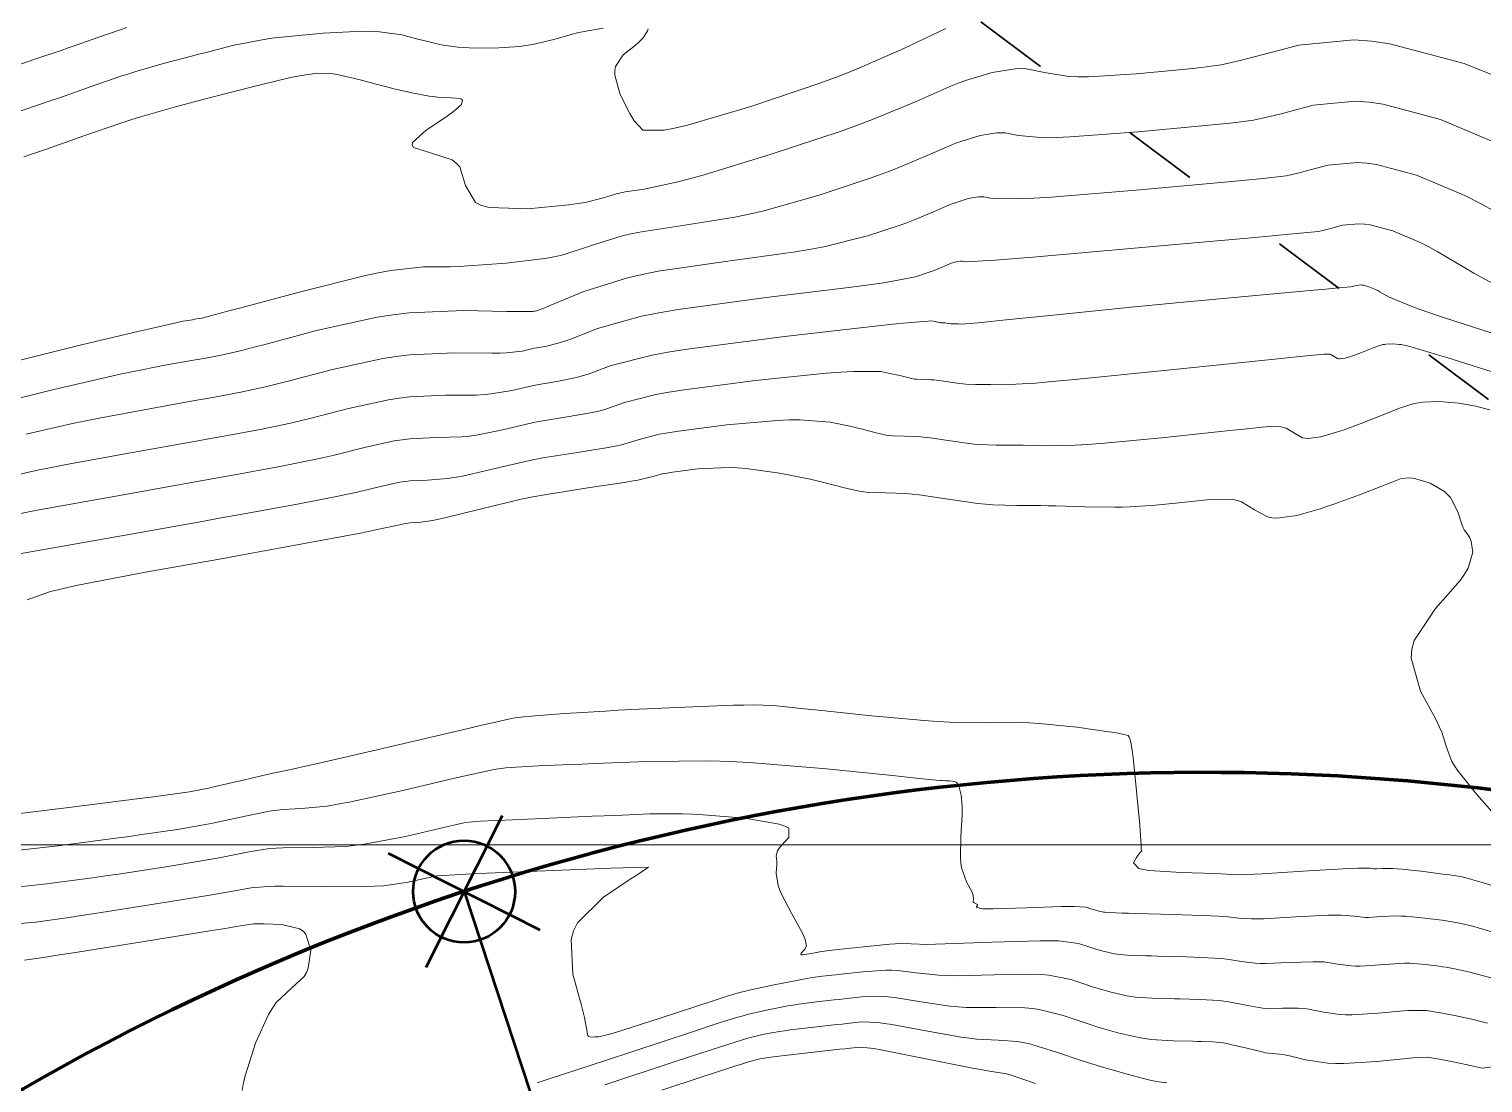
# Model space of a CAD drawing. Header units: millimetres. Extents: x 837475 to 838477, y 1189012 to 1191015.
# Drawn here: x 837715.5 to 837785.9, y 1190202.4 to 1190253.3 of the extents above; entities that cross this region are included whole.
import ezdxf

# ---------------------------------------------------------------- set-up
doc = ezdxf.new("R2010")
doc.units = ezdxf.units.MM
doc.header["$LTSCALE"] = 0.3
doc.linetypes.add('ACAD_ISO03W100', pattern=[30, 12, -18])
for name, color, linetype, lineweight in [('Abscisado 100m', 250, 'Continuous', 50), ('COORD', 253, 'Continuous', 20), ('VIA_Curvas', 250, 'Continuous', 80)]:
    doc.layers.add(name, color=color, linetype=linetype, lineweight=lineweight)
for name, color, linetype, lineweight, true_color in [('COTAS 10', 7, 'Continuous', 9, 0x6e3e2d), ('COTAS INT', 7, 'Continuous', 5, 0x9fa19f), ('Linea_Tendencia', 7, 'ACAD_ISO03W100', 30, 0xef3939)]:
    doc.layers.add(name, color=color, linetype=linetype, lineweight=lineweight, true_color=true_color)

msp = doc.modelspace()

# ---------------------------------------------------------------- linework, layer by layer
at = {"layer": 'Abscisado 100m'}
for p, q in [((837738.432, 1190215.277, 1705.277), (837734.733, 1190207.937, 1705.277)), ((837732.912, 1190213.456, 1705.277), (837740.253, 1190209.758, 1705.277)), ((837736.582, 1190211.607, 1705.277), (837752.989, 1190161.874, 1705.277))]:
    msp.add_line(p, q, dxfattribs=at)
msp.add_circle((837736.582, 1190211.607, 1705.277), 2.466, dxfattribs=at)
at = {"layer": 'COORD'}
msp.add_line((837476.514, 1190213.872), (838476.514, 1190213.872), dxfattribs=at)
at = {"layer": 'COTAS 10'}
for points in [[(837714.659, 1190237.202), (837718.065, 1190238.048), (837720.865, 1190238.715), (837721.443, 1190238.85), (837721.935, 1190238.963), (837722.997, 1190239.193), (837723.44, 1190239.271), (837723.541, 1190239.289), (837723.633, 1190239.306), (837723.887, 1190239.352), (837724.738, 1190239.57), (837725.205, 1190239.694), (837725.774, 1190239.845), (837728.667, 1190240.625), (837731.741, 1190241.393), (837732.423, 1190241.537), (837733.033, 1190241.652), (837734.625, 1190241.82), (837735.918, 1190241.832), (837736.338, 1190241.848), (837736.785, 1190241.87), (837738.625, 1190241.997), (837740.484, 1190242.227), (837740.943, 1190242.315), (837741.378, 1190242.413), (837742.749, 1190242.853), (837744.181, 1190243.313), (837744.654, 1190243.423), (837745.161, 1190243.527), (837747.271, 1190243.841), (837749.684, 1190244.226), (837750.382, 1190244.375), (837751.094, 1190244.541), (837753.772, 1190245.296), (837756.237, 1190246.113), (837756.813, 1190246.319), (837757.344, 1190246.516), (837758.876, 1190247.158), (837760.036, 1190247.67), (837760.332, 1190247.786), (837760.617, 1190247.891), (837761.552, 1190248.177), (837762.361, 1190248.307), (837762.566, 1190248.314), (837762.762, 1190248.307), (837763.403, 1190248.177), (837764.649, 1190248.075), (837765.226, 1190248.086), (837765.905, 1190248.114), (837769.195, 1190248.358), (837772.456, 1190248.66), (837773.115, 1190248.724), (837773.668, 1190248.78), (837774.788, 1190248.914), (837775.492, 1190249.076), (837775.783, 1190249.149), (837776.117, 1190249.235), (837777.669, 1190249.648), (837779.723, 1190249.843), (837780.373, 1190249.792), (837781.058, 1190249.695), (837783.823, 1190248.962), (837787.155, 1190247.547)], [(837786.211, 1190234.904), (837785.519, 1190235.088), (837784.906, 1190235.205), (837784.72, 1190235.23), (837784.526, 1190235.252), (837783.764, 1190235.308), (837782.978, 1190235.282), (837782.769, 1190235.253), (837782.563, 1190235.213), (837781.85, 1190234.991), (837781.137, 1190234.702), (837780.932, 1190234.62), (837780.724, 1190234.537), (837779.942, 1190234.231), (837779.162, 1190233.946), (837778.954, 1190233.877), (837778.75, 1190233.811), (837778.045, 1190233.606), (837777.433, 1190233.523), (837777.289, 1190233.534), (837777.154, 1190233.56), (837776.759, 1190233.778), (837776.369, 1190234.018), (837776.238, 1190234.058), (837776.098, 1190234.087), (837775.507, 1190234.096), (837774.314, 1190233.974), (837773.794, 1190233.921), (837773.191, 1190233.858), (837770.328, 1190233.562), (837767.386, 1190233.287), (837766.734, 1190233.238), (837766.152, 1190233.201), (837764.639, 1190233.165), (837763.643, 1190233.196), (837763.388, 1190233.201), (837763.142, 1190233.205), (837762.328, 1190233.205), (837761.511, 1190233.232), (837761.264, 1190233.253), (837761.006, 1190233.28), (837760, 1190233.425), (837759.027, 1190233.569), (837758.79, 1190233.595), (837758.568, 1190233.615), (837757.887, 1190233.635), (837757.31, 1190233.652), (837757.154, 1190233.669), (837757, 1190233.691), (837756.457, 1190233.817), (837755.802, 1190233.99), (837755.577, 1190234.042), (837755.334, 1190234.096), (837754.299, 1190234.307), (837752.827, 1190234.424), (837752.308, 1190234.419), (837751.741, 1190234.398), (837749.291, 1190234.187), (837746.951, 1190233.884), (837746.454, 1190233.804), (837746.022, 1190233.727), (837745.004, 1190233.466), (837744.194, 1190233.222), (837743.893, 1190233.155), (837743.558, 1190233.088), (837742.069, 1190232.852), (837740.387, 1190232.582), (837739.93, 1190232.495), (837739.477, 1190232.402), (837737.871, 1190232.022), (837736.441, 1190231.691), (837736.097, 1190231.63), (837735.777, 1190231.581), (837734.814, 1190231.515), (837733.97, 1190231.478), (837733.725, 1190231.448), (837733.476, 1190231.41), (837732.538, 1190231.203), (837731.347, 1190230.916), (837730.938, 1190230.827), (837730.494, 1190230.734), (837728.608, 1190230.367), (837725.838, 1190229.86), (837724.837, 1190229.68), (837723.735, 1190229.483), (837718.912, 1190228.625), (837714.424, 1190227.826)], [(837714.536, 1190210.012), (837715.847, 1190210.128), (837717.471, 1190210.355), (837718.061, 1190210.443), (837718.712, 1190210.542), (837721.573, 1190210.992), (837724.279, 1190211.432), (837724.833, 1190211.525), (837725.301, 1190211.605), (837726.287, 1190211.789), (837727.083, 1190211.859), (837727.431, 1190211.868), (837727.836, 1190211.871), (837729.76, 1190211.845), (837731.785, 1190211.842), (837732.252, 1190211.86), (837732.679, 1190211.887), (837733.886, 1190212.054), (837734.671, 1190212.237), (837734.833, 1190212.274), (837734.97, 1190212.305), (837735.263, 1190212.369), (837736.148, 1190212.422), (837736.658, 1190212.446), (837737.283, 1190212.474), (837740.499, 1190212.611), (837743.681, 1190212.737), (837744.284, 1190212.758), (837744.767, 1190212.774), (837745.512, 1190212.783), (837745.151, 1190212.545), (837744.938, 1190212.405), (837744.676, 1190212.232), (837743.322, 1190211.341), (837742.077, 1190210.099), (837741.884, 1190209.706), (837741.757, 1190209.292), (837741.846, 1190207.615), (837742.266, 1190206.095), (837742.347, 1190205.779), (837742.412, 1190205.508), (837742.521, 1190204.909), (837742.562, 1190204.671), (837742.584, 1190204.628), (837742.611, 1190204.595), (837742.748, 1190204.559), (837742.904, 1190204.578), (837742.944, 1190204.581), (837742.982, 1190204.581), (837743.104, 1190204.573), (837743.627, 1190204.701), (837743.916, 1190204.789), (837744.269, 1190204.898), (837746.069, 1190205.481), (837748.631, 1190206.327), (837749.359, 1190206.567), (837749.912, 1190206.719), (837750.131, 1190206.771), (837750.379, 1190206.829), (837751.511, 1190207.075), (837752.661, 1190207.307), (837752.92, 1190207.355), (837753.152, 1190207.397), (837753.776, 1190207.491), (837754.373, 1190207.557), (837754.589, 1190207.581), (837754.827, 1190207.608), (837755.87, 1190207.726), (837756.988, 1190207.8), (837757.274, 1190207.799), (837757.55, 1190207.789), (837758.461, 1190207.677), (837759.552, 1190207.557), (837759.942, 1190207.542), (837760.369, 1190207.536), (837762.23, 1190207.581), (837764.081, 1190207.606), (837764.503, 1190207.587), (837764.885, 1190207.556), (837765.938, 1190207.352), (837766.722, 1190207.089), (837766.936, 1190207.021), (837767.147, 1190206.956), (837767.896, 1190206.736), (837768.646, 1190206.568), (837768.858, 1190206.534), (837769.072, 1190206.506), (837769.862, 1190206.451), (837770.705, 1190206.431), (837770.952, 1190206.425), (837771.206, 1190206.418), (837772.171, 1190206.391), (837773.113, 1190206.333), (837773.352, 1190206.307), (837773.581, 1190206.276), (837774.33, 1190206.126), (837775.032, 1190205.991), (837775.232, 1190205.97), (837775.435, 1190205.956), (837776.186, 1190205.963), (837776.944, 1190205.967), (837777.151, 1190205.951), (837777.356, 1190205.928), (837778.085, 1190205.783), (837778.942, 1190205.656), (837779.227, 1190205.645), (837779.533, 1190205.644), (837780.814, 1190205.724), (837782.034, 1190205.831), (837782.302, 1190205.848), (837782.54, 1190205.858), (837783.148, 1190205.845), (837783.62, 1190205.775), (837783.772, 1190205.749), (837783.934, 1190205.721), (837784.593, 1190205.595), (837785.263, 1190205.452), (837785.431, 1190205.413), (837785.591, 1190205.374), (837786.105, 1190205.236)]]:
    msp.add_lwpolyline(points, dxfattribs=at)
at = {"layer": 'COTAS INT'}
for points in [[(837720.272, 1190253.404), (837719.983, 1190253.311), (837718.913, 1190252.943), (837717.765, 1190252.536), (837717.427, 1190252.419), (837717.081, 1190252.299), (837715.759, 1190251.853), (837714.17, 1190251.293)], [(837714.324, 1190249.096), (837716.093, 1190249.693), (837716.556, 1190249.853), (837717.008, 1190250.01), (837718.545, 1190250.555), (837719.978, 1190251.047), (837720.364, 1190251.171), (837720.745, 1190251.29), (837722.086, 1190251.674), (837723.388, 1190252.017), (837723.746, 1190252.11), (837724.102, 1190252.202), (837725.377, 1190252.526), (837726.82, 1190252.813), (837727.282, 1190252.882), (837727.771, 1190252.945), (837729.765, 1190253.136), (837731.67, 1190253.22), (837732.102, 1190253.216), (837732.494, 1190253.201), (837733.568, 1190253.051), (837734.35, 1190252.841), (837734.558, 1190252.788), (837734.763, 1190252.737), (837735.471, 1190252.574), (837736.279, 1190252.458), (837736.546, 1190252.438), (837736.833, 1190252.423), (837738.026, 1190252.411), (837739.272, 1190252.487), (837739.593, 1190252.528), (837739.902, 1190252.577), (837740.932, 1190252.825), (837741.882, 1190253.093), (837742.141, 1190253.156), (837742.399, 1190253.212), (837743.319, 1190253.374)], [(837745.497, 1190253.342), (837745.455, 1190253.246), (837745.411, 1190253.158), (837745.249, 1190252.906), (837745, 1190252.658), (837744.902, 1190252.573), (837744.791, 1190252.48), (837744.283, 1190252.082), (837743.903, 1190251.516), (837743.871, 1190251.317), (837743.872, 1190251.099), (837744.143, 1190250.159), (837744.601, 1190249.25), (837744.721, 1190249.052), (837744.837, 1190248.877), (837745.23, 1190248.438), (837746.257, 1190248.439), (837746.773, 1190248.541), (837747.389, 1190248.687), (837750.452, 1190249.585), (837753.849, 1190250.736), (837754.677, 1190251.042), (837755.456, 1190251.343), (837757.86, 1190252.382), (837759.562, 1190253.198), (837759.898, 1190253.357)], [(837788.878, 1190250.094), (837784.974, 1190251.661), (837781.376, 1190252.615), (837780.485, 1190252.741), (837779.64, 1190252.808), (837776.967, 1190252.554), (837774.947, 1190252.016), (837774.513, 1190251.905), (837774.134, 1190251.809), (837773.218, 1190251.599), (837772.246, 1190251.468), (837771.831, 1190251.423), (837771.354, 1190251.373), (837769.102, 1190251.16), (837766.803, 1190251.025), (837766.295, 1190251.024), (837765.843, 1190251.04), (837764.673, 1190251.229), (837763.793, 1190251.407), (837763.523, 1190251.416), (837763.242, 1190251.407), (837762.131, 1190251.228), (837760.847, 1190250.835), (837760.456, 1190250.691), (837760.05, 1190250.532), (837758.457, 1190249.828), (837756.352, 1190248.948), (837755.624, 1190248.676), (837754.833, 1190248.393), (837751.449, 1190247.272), (837748.197, 1190246.285), (837747.489, 1190246.087), (837746.865, 1190245.921), (837745.304, 1190245.592), (837744.383, 1190245.455), (837744.162, 1190245.41), (837743.955, 1190245.362), (837743.33, 1190245.161), (837742.447, 1190244.946), (837742.078, 1190244.889), (837741.654, 1190244.832), (837739.674, 1190244.637), (837737.792, 1190244.695), (837737.429, 1190244.799), (837737.136, 1190244.94), (837736.653, 1190245.768), (837736.372, 1190246.662), (837736.207, 1190246.846), (837736.004, 1190247.003), (837734.952, 1190247.338), (837734.13, 1190247.602), (837734.071, 1190247.713), (837734.086, 1190247.841), (837734.746, 1190248.443), (837735.701, 1190249.067), (837735.901, 1190249.208), (837736.072, 1190249.336), (837736.458, 1190249.686), (837736.505, 1190249.895), (837736.463, 1190249.934), (837736.397, 1190249.965), (837735.958, 1190250.009), (837735.304, 1190250.039), (837735.102, 1190250.062), (837734.89, 1190250.091), (837734.051, 1190250.246), (837733.121, 1190250.46), (837732.852, 1190250.527), (837732.579, 1190250.596), (837731.551, 1190250.873), (837730.589, 1190251.103), (837730.357, 1190251.143), (837730.14, 1190251.173), (837729.48, 1190251.198), (837728.717, 1190251.087), (837728.435, 1190251.031), (837728.122, 1190250.965), (837726.736, 1190250.636), (837725.139, 1190250.23), (837724.693, 1190250.115), (837724.245, 1190249.999), (837722.614, 1190249.569), (837720.934, 1190249.088), (837720.456, 1190248.939), (837719.972, 1190248.784), (837718.177, 1190248.166), (837716.322, 1190247.507), (837715.8, 1190247.325), (837715.274, 1190247.144)], [(837786.493, 1190244.495), (837785.728, 1190244.905), (837785, 1190245.274), (837782.671, 1190246.263), (837780.739, 1190246.774), (837780.261, 1190246.842), (837779.807, 1190246.878), (837778.371, 1190246.742), (837777.286, 1190246.453), (837777.053, 1190246.393), (837776.85, 1190246.342), (837776.358, 1190246.229), (837775.091, 1190246.092), (837774.398, 1190246.025), (837773.558, 1190245.946), (837769.288, 1190245.556), (837765.006, 1190245.204), (837764.157, 1190245.148), (837763.454, 1190245.111), (837762.133, 1190245.126), (837761.732, 1190245.207), (837761.608, 1190245.211), (837761.48, 1190245.207), (837760.973, 1190245.126), (837760.387, 1190244.947), (837760.208, 1190244.881), (837760.023, 1190244.808), (837759.296, 1190244.487), (837758.335, 1190244.085), (837758.002, 1190243.961), (837757.641, 1190243.832), (837756.096, 1190243.32), (837753.99, 1190242.798), (837753.275, 1190242.663), (837752.503, 1190242.531), (837749.237, 1190242.089), (837745.973, 1190241.612), (837745.201, 1190241.459), (837744.487, 1190241.297), (837742.385, 1190240.635), (837740.981, 1190240.052), (837740.707, 1190239.94), (837740.483, 1190239.85), (837740.087, 1190239.7), (837740.016, 1190239.689), (837739.997, 1190239.685), (837739.978, 1190239.682), (837739.911, 1190239.666), (837739.358, 1190239.663), (837739.033, 1190239.667), (837738.634, 1190239.674), (837736.571, 1190239.716), (837733.926, 1190239.601), (837733.16, 1190239.509), (837732.38, 1190239.39), (837729.441, 1190238.741), (837726.889, 1190238.059), (837726.352, 1190237.92), (837725.889, 1190237.802), (837724.831, 1190237.555), (837724.074, 1190237.417), (837723.8, 1190237.368), (837723.499, 1190237.314), (837722.18, 1190237.079), (837720.433, 1190236.736), (837719.861, 1190236.613), (837719.252, 1190236.478), (837716.733, 1190235.892), (837713.929, 1190235.195)], [(837715.401, 1190233.735), (837717.638, 1190234.241), (837718.279, 1190234.376), (837718.931, 1190234.508), (837721.363, 1190234.966), (837723.558, 1190235.356), (837724.06, 1190235.446), (837724.515, 1190235.528), (837725.775, 1190235.758), (837727.04, 1190236.035), (837727.498, 1190236.147), (837728.003, 1190236.274), (837730.216, 1190236.856), (837732.654, 1190237.395), (837733.302, 1190237.494), (837733.937, 1190237.57), (837736.131, 1190237.666), (837737.92, 1190237.651), (837738.299, 1190237.658), (837738.629, 1190237.67), (837739.401, 1190237.755), (837739.853, 1190237.862), (837739.98, 1190237.888), (837740.109, 1190237.912), (837740.582, 1190237.988), (837741.251, 1190238.159), (837741.503, 1190238.244), (837741.784, 1190238.345), (837743.04, 1190238.843), (837745.17, 1190239.439), (837746.003, 1190239.601), (837746.94, 1190239.763), (837751.204, 1190240.337), (837755.322, 1190240.836), (837756.168, 1190240.951), (837756.887, 1190241.055), (837758.42, 1190241.344), (837759.045, 1190241.551), (837759.191, 1190241.603), (837759.326, 1190241.653), (837759.715, 1190241.816), (837760.009, 1190241.946), (837760.084, 1190241.976), (837760.156, 1190242.002), (837760.394, 1190242.075), (837760.599, 1190242.108), (837760.651, 1190242.109), (837760.701, 1190242.108), (837760.864, 1190242.075), (837762.26, 1190242.146), (837763.088, 1190242.21), (837764.107, 1190242.294), (837769.381, 1190242.755), (837774.66, 1190243.233), (837775.682, 1190243.326), (837776.513, 1190243.404), (837777.928, 1190243.544), (837778.208, 1190243.608), (837778.324, 1190243.638), (837778.456, 1190243.672), (837779.073, 1190243.836), (837779.89, 1190243.914), (837780.148, 1190243.893), (837780.421, 1190243.854), (837781.52, 1190243.563), (837782.845, 1190243), (837783.259, 1190242.791), (837783.694, 1190242.557), (837785.437, 1190241.52), (837787.547, 1190240.374)], [(837787.727, 1190238.172), (837783.968, 1190239.38), (837783.211, 1190239.635), (837782.578, 1190239.856), (837781.318, 1190240.368), (837780.896, 1190240.62), (837780.79, 1190240.677), (837780.69, 1190240.727), (837780.368, 1190240.864), (837780.102, 1190240.934), (837780.036, 1190240.944), (837779.973, 1190240.949), (837779.775, 1190240.93), (837779.626, 1190240.89), (837779.594, 1190240.882), (837779.565, 1190240.875), (837779.498, 1190240.859), (837778.74, 1190240.788), (837778.277, 1190240.746), (837777.705, 1190240.694), (837774.722, 1190240.425), (837771.045, 1190240.084), (837770.034, 1190239.987), (837769.026, 1190239.889), (837765.413, 1190239.525), (837762.495, 1190239.227), (837761.926, 1190239.171), (837761.46, 1190239.126), (837760.64, 1190239.057), (837760.503, 1190239.062), (837760.467, 1190239.062), (837760.433, 1190239.063), (837760.321, 1190239.063), (837760.208, 1190239.066), (837760.174, 1190239.069), (837760.139, 1190239.073), (837760, 1190239.093), (837759.866, 1190239.113), (837759.833, 1190239.117), (837759.803, 1190239.119), (837759.709, 1190239.122), (837759.629, 1190239.124), (837759.607, 1190239.127), (837759.586, 1190239.13), (837759.511, 1190239.147), (837759.421, 1190239.171), (837759.39, 1190239.178), (837759.356, 1190239.186), (837759.214, 1190239.215), (837758.025, 1190239.118), (837757.332, 1190239.046), (837756.481, 1190238.955), (837752.093, 1190238.462), (837747.509, 1190237.868), (837746.535, 1190237.713), (837745.688, 1190237.562), (837743.695, 1190237.051), (837742.587, 1190236.637), (837742.3, 1190236.548), (837742.02, 1190236.469), (837741.078, 1190236.276), (837740.202, 1190236.135), (837739.964, 1190236.09), (837739.727, 1190236.042), (837738.891, 1190235.844), (837737.899, 1190235.677), (837737.565, 1190235.648), (837737.206, 1190235.627), (837735.692, 1190235.615), (837733.948, 1190235.54), (837733.443, 1190235.478), (837732.928, 1190235.4), (837730.99, 1190234.972), (837729.118, 1190234.488), (837728.645, 1190234.374), (837728.192, 1190234.268), (837726.72, 1190233.961), (837724.956, 1190233.639), (837724.319, 1190233.524), (837723.617, 1190233.398), (837720.546, 1190232.852), (837717.429, 1190232.281), (837716.698, 1190232.139), (837716.024, 1190232.004), (837714.069, 1190231.578)], [(837715.116, 1190229.902), (837715.926, 1190230.053), (837719.729, 1190230.738), (837723.676, 1190231.44), (837724.578, 1190231.602), (837725.397, 1190231.75), (837727.664, 1190232.164), (837729.343, 1190232.501), (837729.791, 1190232.6), (837730.232, 1190232.702), (837731.764, 1190233.088), (837733.202, 1190233.405), (837733.584, 1190233.463), (837733.959, 1190233.509), (837735.253, 1190233.565), (837736.492, 1190233.604), (837736.831, 1190233.639), (837737.17, 1190233.684), (837738.381, 1190233.933), (837739.602, 1190234.222), (837739.947, 1190234.292), (837740.294, 1190234.359), (837741.573, 1190234.564), (837742.789, 1190234.779), (837743.096, 1190234.851), (837743.391, 1190234.929), (837744.349, 1190235.259), (837745.855, 1190235.645), (837746.494, 1190235.759), (837747.23, 1190235.876), (837750.692, 1190236.324), (837754.111, 1190236.676), (837754.82, 1190236.732), (837755.426, 1190236.771), (837756.756, 1190236.761), (837757.345, 1190236.641), (837757.484, 1190236.61), (837757.611, 1190236.581), (837757.984, 1190236.482), (837758.293, 1190236.41), (837758.381, 1190236.398), (837758.47, 1190236.388), (837758.798, 1190236.379), (837759.186, 1190236.367), (837759.312, 1190236.356), (837759.446, 1190236.341), (837760, 1190236.259), (837760.573, 1190236.176), (837760.719, 1190236.161), (837760.86, 1190236.149), (837761.325, 1190236.134), (837761.788, 1190236.134), (837761.928, 1190236.132), (837762.073, 1190236.129), (837762.639, 1190236.111), (837764.229, 1190236.207), (837765.018, 1190236.276), (837765.96, 1190236.363), (837770.624, 1190236.829), (837776.123, 1190237.398), (837776.861, 1190237.474), (837778.181, 1190237.61), (837778.42, 1190237.607), (837778.477, 1190237.595), (837778.53, 1190237.579), (837778.688, 1190237.482), (837778.848, 1190237.393), (837778.902, 1190237.383), (837778.961, 1190237.378), (837779.209, 1190237.412), (837779.494, 1190237.495), (837779.577, 1190237.521), (837779.661, 1190237.55), (837779.976, 1190237.665), (837780.293, 1190237.789), (837780.377, 1190237.822), (837780.46, 1190237.855), (837780.749, 1190237.973), (837781.037, 1190238.063), (837781.121, 1190238.078), (837781.205, 1190238.09), (837781.524, 1190238.101), (837781.832, 1190238.078), (837781.91, 1190238.069), (837781.986, 1190238.059), (837782.234, 1190238.012), (837783.102, 1190237.753), (837783.568, 1190237.609), (837784.132, 1190237.435), (837786.984, 1190236.543)], [(837786.555, 1190215.203), (837785.587, 1190216.307), (837784.688, 1190217.432), (837784.512, 1190217.691), (837784.368, 1190217.928), (837784.114, 1190218.592), (837783.893, 1190219.321), (837783.77, 1190219.598), (837783.621, 1190219.908), (837782.861, 1190221.299), (837782.404, 1190222.89), (837782.446, 1190223.325), (837782.561, 1190223.757), (837783.584, 1190225.301), (837784.775, 1190226.65), (837784.995, 1190226.96), (837785.168, 1190227.243), (837785.397, 1190228.032), (837785.307, 1190228.534), (837785.279, 1190228.636), (837785.249, 1190228.721), (837785.13, 1190228.893), (837784.98, 1190229.099), (837784.931, 1190229.205), (837784.878, 1190229.334), (837784.661, 1190229.976), (837784.311, 1190230.664), (837784.176, 1190230.821), (837784.023, 1190230.964), (837783.331, 1190231.36), (837782.628, 1190231.578), (837782.468, 1190231.609), (837782.323, 1190231.627), (837781.926, 1190231.587), (837781.435, 1190231.391), (837781.231, 1190231.311), (837780.998, 1190231.22), (837779.907, 1190230.798), (837778.663, 1190230.343), (837778.332, 1190230.232), (837778.007, 1190230.127), (837776.881, 1190229.799), (837775.905, 1190229.667), (837775.675, 1190229.685), (837775.461, 1190229.727), (837774.83, 1190230.074), (837774.208, 1190230.458), (837773.999, 1190230.522), (837773.775, 1190230.568), (837772.832, 1190230.582), (837771.767, 1190230.474), (837771.465, 1190230.443), (837771.16, 1190230.412), (837770.031, 1190230.296), (837768.812, 1190230.212), (837768.45, 1190230.201), (837768.076, 1190230.195), (837766.638, 1190230.219), (837765.214, 1190230.264), (837764.849, 1190230.271), (837764.497, 1190230.276), (837763.331, 1190230.275), (837762.163, 1190230.315), (837761.808, 1190230.345), (837761.44, 1190230.383), (837760, 1190230.591), (837758.607, 1190230.797), (837758.269, 1190230.834), (837757.951, 1190230.862), (837756.976, 1190230.892), (837756.151, 1190230.915), (837755.928, 1190230.939), (837755.707, 1190230.972), (837754.929, 1190231.152), (837753.992, 1190231.4), (837753.671, 1190231.474), (837753.323, 1190231.552), (837751.842, 1190231.853), (837750.228, 1190232.077), (837749.797, 1190232.105), (837749.371, 1190232.119), (837747.89, 1190232.049), (837746.673, 1190231.891), (837746.414, 1190231.85), (837746.189, 1190231.81), (837745.659, 1190231.674), (837744.997, 1190231.514), (837744.689, 1190231.458), (837744.326, 1190231.398), (837742.565, 1190231.139), (837740.48, 1190230.805), (837739.913, 1190230.697), (837739.351, 1190230.582), (837737.361, 1190230.111), (837735.711, 1190229.698), (837735.364, 1190229.62), (837735.063, 1190229.558), (837734.374, 1190229.464), (837733.98, 1190229.447), (837733.866, 1190229.433), (837733.75, 1190229.415), (837733.313, 1190229.319), (837732.461, 1190229.13), (837732.084, 1190229.053), (837731.646, 1190228.967), (837729.553, 1190228.57), (837726.75, 1190228.055), (837725.864, 1190227.894), (837724.931, 1190227.726), (837721.164, 1190227.055), (837717.806, 1190226.41), (837717.13, 1190226.258), (837716.565, 1190226.118), (837715.443, 1190225.711)], [(837714.027, 1190215.255), (837717.458, 1190215.672), (837720.874, 1190216.105), (837721.562, 1190216.193), (837722.139, 1190216.268), (837723.292, 1190216.425), (837723.961, 1190216.557), (837724.232, 1190216.616), (837724.54, 1190216.684), (837725.964, 1190217.013), (837727.322, 1190217.329), (837727.587, 1190217.389), (837727.806, 1190217.437), (837728.197, 1190217.512), (837729.056, 1190217.697), (837729.569, 1190217.814), (837730.201, 1190217.96), (837733.478, 1190218.725), (837736.782, 1190219.499), (837737.431, 1190219.65), (837737.966, 1190219.774), (837738.939, 1190219.995), (837739.461, 1190220.054), (837739.712, 1190220.076), (837740.009, 1190220.101), (837741.465, 1190220.213), (837743.423, 1190220.34), (837744.036, 1190220.374), (837744.681, 1190220.408), (837747.267, 1190220.531), (837749.621, 1190220.616), (837750.12, 1190220.627), (837750.551, 1190220.633), (837751.555, 1190220.609), (837752.603, 1190220.499), (837753.062, 1190220.45), (837753.594, 1190220.393), (837756.128, 1190220.123), (837758.844, 1190219.876), (837759.491, 1190219.834), (837760.094, 1190219.804), (837761.891, 1190219.792), (837763.471, 1190219.794), (837763.936, 1190219.773), (837764.414, 1190219.742), (837766.239, 1190219.554), (837767.777, 1190219.341), (837768.074, 1190219.295), (837768.316, 1190219.255), (837768.72, 1190219.157), (837768.764, 1190219.071), (837768.777, 1190219.038), (837768.791, 1190219.001), (837768.847, 1190218.835), (837768.928, 1190218.33), (837768.958, 1190218.079), (837768.992, 1190217.78), (837769.141, 1190216.3), (837769.276, 1190214.832), (837769.301, 1190214.54), (837769.32, 1190214.299), (837769.344, 1190213.843), (837769.338, 1190213.732), (837769.339, 1190213.708), (837769.34, 1190213.687), (837769.353, 1190213.637), (837769.367, 1190213.61), (837769.371, 1190213.6), (837769.372, 1190213.588), (837769.371, 1190213.582), (837769.371, 1190213.581), (837769.372, 1190213.58), (837769.377, 1190213.577), (837769.368, 1190213.561), (837769.359, 1190213.551), (837769.348, 1190213.54), (837769.285, 1190213.478), (837769.188, 1190213.357), (837769.155, 1190213.308), (837769.12, 1190213.251), (837768.972, 1190212.989), (837769.227, 1190212.73), (837769.446, 1190212.676), (837769.729, 1190212.63), (837771.287, 1190212.524), (837772.899, 1190212.473), (837773.216, 1190212.461), (837773.477, 1190212.45), (837773.951, 1190212.416), (837774.509, 1190212.425), (837774.822, 1190212.441), (837775.205, 1190212.462), (837777.16, 1190212.588), (837779.125, 1190212.71), (837779.514, 1190212.73), (837779.835, 1190212.744), (837780.433, 1190212.742), (837780.62, 1190212.714), (837780.682, 1190212.711), (837780.749, 1190212.711), (837781.03, 1190212.729), (837781.524, 1190212.724), (837781.726, 1190212.709), (837781.956, 1190212.689), (837783.023, 1190212.569), (837784.059, 1190212.436), (837784.27, 1190212.408), (837784.448, 1190212.384), (837784.818, 1190212.328), (837785.233, 1190212.218), (837785.439, 1190212.159), (837785.685, 1190212.088), (837786.904, 1190211.729)], [(837786.638, 1190209.565), (837785.654, 1190209.85), (837785.436, 1190209.91), (837785.243, 1190209.962), (837784.743, 1190210.084), (837784.277, 1190210.163), (837784.104, 1190210.189), (837783.913, 1190210.216), (837783.065, 1190210.327), (837782.151, 1190210.412), (837781.918, 1190210.422), (837781.694, 1190210.426), (837780.958, 1190210.394), (837780.344, 1190210.355), (837780.197, 1190210.356), (837780.061, 1190210.361), (837779.65, 1190210.422), (837779.009, 1190210.472), (837778.726, 1190210.47), (837778.398, 1190210.462), (837776.835, 1190210.379), (837775.281, 1190210.294), (837774.959, 1190210.284), (837774.683, 1190210.28), (837774.077, 1190210.319), (837773.407, 1190210.395), (837773.09, 1190210.414), (837772.717, 1190210.434), (837770.897, 1190210.499), (837769.091, 1190210.551), (837768.727, 1190210.561), (837768.421, 1190210.569), (837767.807, 1190210.586), (837767.58, 1190210.602), (837767.519, 1190210.61), (837767.458, 1190210.619), (837767.243, 1190210.668), (837767.028, 1190210.731), (837766.967, 1190210.749), (837766.906, 1190210.769), (837766.681, 1190210.844), (837766.1, 1190210.89), (837765.815, 1190210.89), (837765.475, 1190210.886), (837763.799, 1190210.825), (837762.191, 1190210.772), (837761.894, 1190210.771), (837761.662, 1190210.777), (837761.362, 1190210.849), (837761.431, 1190210.946), (837761.432, 1190210.967), (837761.425, 1190210.985), (837761.335, 1190211.031), (837761.235, 1190211.079), (837761.221, 1190211.098), (837761.213, 1190211.12), (837761.236, 1190211.222), (837761.222, 1190211.427), (837761.191, 1190211.513), (837761.149, 1190211.613), (837760.899, 1190212.08), (837760.657, 1190212.755), (837760.62, 1190212.985), (837760.597, 1190213.234), (837760.619, 1190214.289), (837760.686, 1190215.31), (837760.691, 1190215.537), (837760.69, 1190215.74), (837760.637, 1190216.272), (837760.553, 1190216.588), (837760.533, 1190216.654), (837760.515, 1190216.71), (837760.46, 1190216.839), (837760.395, 1190216.898), (837760.369, 1190216.911), (837760.341, 1190216.922), (837760.212, 1190216.951), (837760.069, 1190216.966), (837759.995, 1190216.97), (837759.872, 1190216.97), (837759.731, 1190216.971), (837759.684, 1190216.973), (837759.633, 1190216.976), (837759.42, 1190216.996), (837758.463, 1190217.096), (837757.312, 1190217.215), (837754.114, 1190217.546), (837750.401, 1190217.848), (837749.446, 1190217.895), (837748.523, 1190217.926), (837745.451, 1190217.906), (837742.899, 1190217.796), (837742.304, 1190217.771), (837741.756, 1190217.748), (837740.18, 1190217.681), (837739.08, 1190217.624), (837738.833, 1190217.605), (837738.611, 1190217.587), (837738.017, 1190217.51), (837737.08, 1190217.306), (837736.641, 1190217.206), (837736.125, 1190217.087), (837733.614, 1190216.501), (837731.027, 1190215.936), (837730.463, 1190215.829), (837729.966, 1190215.745), (837728.718, 1190215.623), (837727.816, 1190215.582), (837727.535, 1190215.548), (837727.242, 1190215.506), (837726.072, 1190215.272), (837724.794, 1190214.991), (837724.432, 1190214.919), (837724.067, 1190214.848), (837722.719, 1190214.614), (837720.997, 1190214.359), (837720.395, 1190214.276), (837719.739, 1190214.188), (837716.921, 1190213.824), (837714.197, 1190213.507)], [(837714.367, 1190211.76), (837716.384, 1190211.976), (837718.605, 1190212.271), (837719.228, 1190212.36), (837719.855, 1190212.451), (837722.146, 1190212.803), (837724.173, 1190213.14), (837724.632, 1190213.222), (837725.048, 1190213.298), (837726.18, 1190213.53), (837727.162, 1190213.682), (837727.483, 1190213.708), (837727.826, 1190213.727), (837729.239, 1190213.734), (837730.875, 1190213.793), (837731.358, 1190213.845), (837731.853, 1190213.911), (837733.75, 1190214.277), (837735.398, 1190214.662), (837735.737, 1190214.74), (837736.025, 1190214.806), (837736.64, 1190214.94), (837737.385, 1190215.004), (837737.755, 1190215.026), (837738.195, 1190215.049), (837740.376, 1190215.148), (837742.781, 1190215.247), (837743.362, 1190215.272), (837743.907, 1190215.294), (837745.571, 1190215.365), (837747.145, 1190215.371), (837747.634, 1190215.352), (837748.145, 1190215.325), (837750.181, 1190215.155), (837751.835, 1190214.874), (837752.105, 1190214.777), (837752.293, 1190214.671), (837752.297, 1190214.219), (837751.881, 1190213.774), (837751.806, 1190213.672), (837751.748, 1190213.58), (837751.683, 1190213.328), (837751.712, 1190213.083), (837751.714, 1190212.996), (837751.714, 1190212.901), (837751.689, 1190212.489), (837751.779, 1190211.904), (837751.851, 1190211.7), (837751.943, 1190211.478), (837752.445, 1190210.524), (837752.94, 1190209.632), (837753.028, 1190209.45), (837753.094, 1190209.295), (837753.157, 1190208.966), (837753.069, 1190208.824), (837753.041, 1190208.786), (837753.012, 1190208.75), (837752.892, 1190208.624), (837752.873, 1190208.545), (837752.907, 1190208.538), (837752.959, 1190208.538), (837753.288, 1190208.588), (837753.652, 1190208.664), (837753.726, 1190208.679), (837753.788, 1190208.691), (837753.913, 1190208.713), (837754.248, 1190208.751), (837754.68, 1190208.8), (837755.905, 1190208.939), (837757.18, 1190209.065), (837757.45, 1190209.083), (837757.683, 1190209.095), (837758.224, 1190209.078), (837759.009, 1190209.053), (837759.396, 1190209.059), (837759.857, 1190209.071), (837762.134, 1190209.162), (837764.452, 1190209.231), (837764.939, 1190209.228), (837765.358, 1190209.217), (837766.309, 1190209.098), (837766.814, 1190208.929), (837766.951, 1190208.885), (837767.087, 1190208.843), (837767.569, 1190208.702), (837768.052, 1190208.594), (837768.188, 1190208.572), (837768.326, 1190208.554), (837768.835, 1190208.519), (837769.563, 1190208.5), (837769.84, 1190208.493), (837770.149, 1190208.484), (837771.534, 1190208.445), (837772.915, 1190208.383), (837773.221, 1190208.361), (837773.494, 1190208.335), (837774.203, 1190208.222), (837774.858, 1190208.136), (837775.096, 1190208.127), (837775.358, 1190208.125), (837776.511, 1190208.171), (837777.671, 1190208.215), (837777.938, 1190208.211), (837778.182, 1190208.2), (837778.868, 1190208.102), (837779.501, 1190208.009), (837779.712, 1190208), (837779.939, 1190207.999), (837780.886, 1190208.059), (837781.864, 1190208.129), (837782.11, 1190208.135), (837782.345, 1190208.135), (837783.106, 1190208.086), (837783.766, 1190207.995), (837783.938, 1190207.969), (837784.105, 1190207.942), (837784.668, 1190207.839), (837785.253, 1190207.707), (837785.434, 1190207.662), (837785.622, 1190207.612), (837786.371, 1190207.4)], [(837715.31, 1190208.28), (837716.336, 1190208.438), (837716.894, 1190208.526), (837717.57, 1190208.633), (837721, 1190209.181), (837724.385, 1190209.724), (837725.033, 1190209.827), (837725.555, 1190209.911), (837726.395, 1190210.047), (837726.618, 1190210.046), (837726.751, 1190210.043), (837726.916, 1190210.04), (837727.769, 1190210.019), (837728.626, 1190209.81), (837728.792, 1190209.688), (837728.928, 1190209.538), (837729.163, 1190208.764), (837729.041, 1190207.901), (837728.952, 1190207.695), (837728.839, 1190207.504), (837728.231, 1190206.934), (837727.498, 1190206.235), (837727.306, 1190205.962), (837727.119, 1190205.656), (837726.485, 1190204.266), (837726.005, 1190202.749), (837725.915, 1190202.363), (837725.844, 1190201.991)], [(837740.12, 1190202.348), (837740.655, 1190202.525), (837743.421, 1190203.437), (837747.538, 1190204.796), (837748.926, 1190205.254), (837749.834, 1190205.531), (837750.091, 1190205.601), (837750.35, 1190205.669), (837751.303, 1190205.89), (837752.251, 1190206.072), (837752.505, 1190206.114), (837752.757, 1190206.154), (837753.638, 1190206.269), (837754.498, 1190206.363), (837754.736, 1190206.389), (837754.974, 1190206.416), (837755.834, 1190206.513), (837756.796, 1190206.536), (837757.099, 1190206.516), (837757.417, 1190206.484), (837758.697, 1190206.275), (837760.095, 1190206.06), (837760.487, 1190206.025), (837760.882, 1190206.001), (837762.325, 1190206), (837763.71, 1190205.981), (837764.067, 1190205.945), (837764.412, 1190205.895), (837765.566, 1190205.606), (837766.631, 1190205.249), (837766.92, 1190205.157), (837767.206, 1190205.068), (837768.222, 1190204.771), (837769.239, 1190204.542), (837769.527, 1190204.496), (837769.818, 1190204.458), (837770.89, 1190204.384), (837771.847, 1190204.362), (837772.065, 1190204.357), (837772.263, 1190204.352), (837772.807, 1190204.337), (837773.311, 1190204.283), (837773.483, 1190204.253), (837773.668, 1190204.216), (837774.456, 1190204.029), (837775.207, 1190203.847), (837775.369, 1190203.813), (837775.511, 1190203.787), (837775.861, 1190203.754), (837776.217, 1190203.719), (837776.363, 1190203.691), (837776.53, 1190203.656), (837777.303, 1190203.463), (837778.382, 1190203.304), (837778.742, 1190203.289), (837779.128, 1190203.288), (837780.742, 1190203.389), (837782.204, 1190203.534), (837782.494, 1190203.56), (837782.735, 1190203.581), (837783.19, 1190203.603), (837783.474, 1190203.555), (837783.606, 1190203.53), (837783.762, 1190203.5), (837784.518, 1190203.35), (837785.274, 1190203.197), (837785.429, 1190203.164), (837785.56, 1190203.136), (837785.839, 1190203.071), (837786.475, 1190203.148)], [(837770.582, 1190202.347), (837770.069, 1190202.421), (837769.863, 1190202.466), (837769.628, 1190202.521), (837768.548, 1190202.805), (837767.266, 1190203.181), (837766.904, 1190203.293), (837766.539, 1190203.409), (837765.195, 1190203.86), (837763.94, 1190204.235), (837763.631, 1190204.303), (837763.338, 1190204.356), (837762.421, 1190204.419), (837761.394, 1190204.466), (837761.033, 1190204.508), (837760.638, 1190204.564), (837758.934, 1190204.874), (837757.284, 1190205.179), (837756.923, 1190205.232), (837756.604, 1190205.271), (837755.798, 1190205.3), (837755.121, 1190205.224), (837754.883, 1190205.198), (837754.623, 1190205.169), (837753.5, 1190205.046), (837752.361, 1190204.91), (837752.091, 1190204.873), (837751.84, 1190204.836), (837751.096, 1190204.705), (837750.321, 1190204.509), (837750.051, 1190204.431), (837749.756, 1190204.343), (837748.493, 1190203.941), (837746.847, 1190203.397), (837743.396, 1190202.258)], [(837764.227, 1190202.321), (837763.573, 1190202.55), (837763.005, 1190202.735), (837762.882, 1190202.77), (837762.775, 1190202.798), (837762.517, 1190202.837), (837761.907, 1190202.93), (837761.579, 1190202.991), (837761.181, 1190203.068), (837759.171, 1190203.472), (837757.151, 1190203.873), (837756.748, 1190203.948), (837756.412, 1190204.007), (837755.763, 1190204.086), (837755.268, 1190204.032), (837755.03, 1190204.006), (837754.747, 1190203.975), (837753.362, 1190203.824), (837751.966, 1190203.667), (837751.677, 1190203.632), (837751.43, 1190203.601), (837750.888, 1190203.52), (837750.292, 1190203.349), (837750.011, 1190203.261), (837749.679, 1190203.156), (837748.06, 1190202.627), (837746.155, 1190201.998)]]:
    msp.add_lwpolyline(points, dxfattribs=at)
at = {"layer": 'Linea_Tendencia', "elevation": 1705.277}
msp.add_lwpolyline([(838041.852, 1190952.651), (838036.556, 1190637.066), (838092.197, 1190318.419), (838154.509, 1189961.569), (837526.844, 1190428.193), (837754.279, 1189827.032), (837723.495, 1189335.311)], dxfattribs=at)
at = {"layer": 'VIA_Curvas', "elevation": 1705.277}
msp.add_lwpolyline([(838041.852, 1190952.651), (838036.739, 1190647.964, 0.047448), (838038.431, 1190626.329), (838092.197, 1190318.419), (838105.057, 1190244.773, -0.677898), (837923.791, 1190133.091), (837840.859, 1190194.745, 0.749125), (837665.299, 1190062.224), (837745.546, 1189850.114, -0.106451), (837752.737, 1189802.402), (837723.495, 1189335.311)], format="xyb", dxfattribs=at)

doc.saveas('drawing.dxf')
